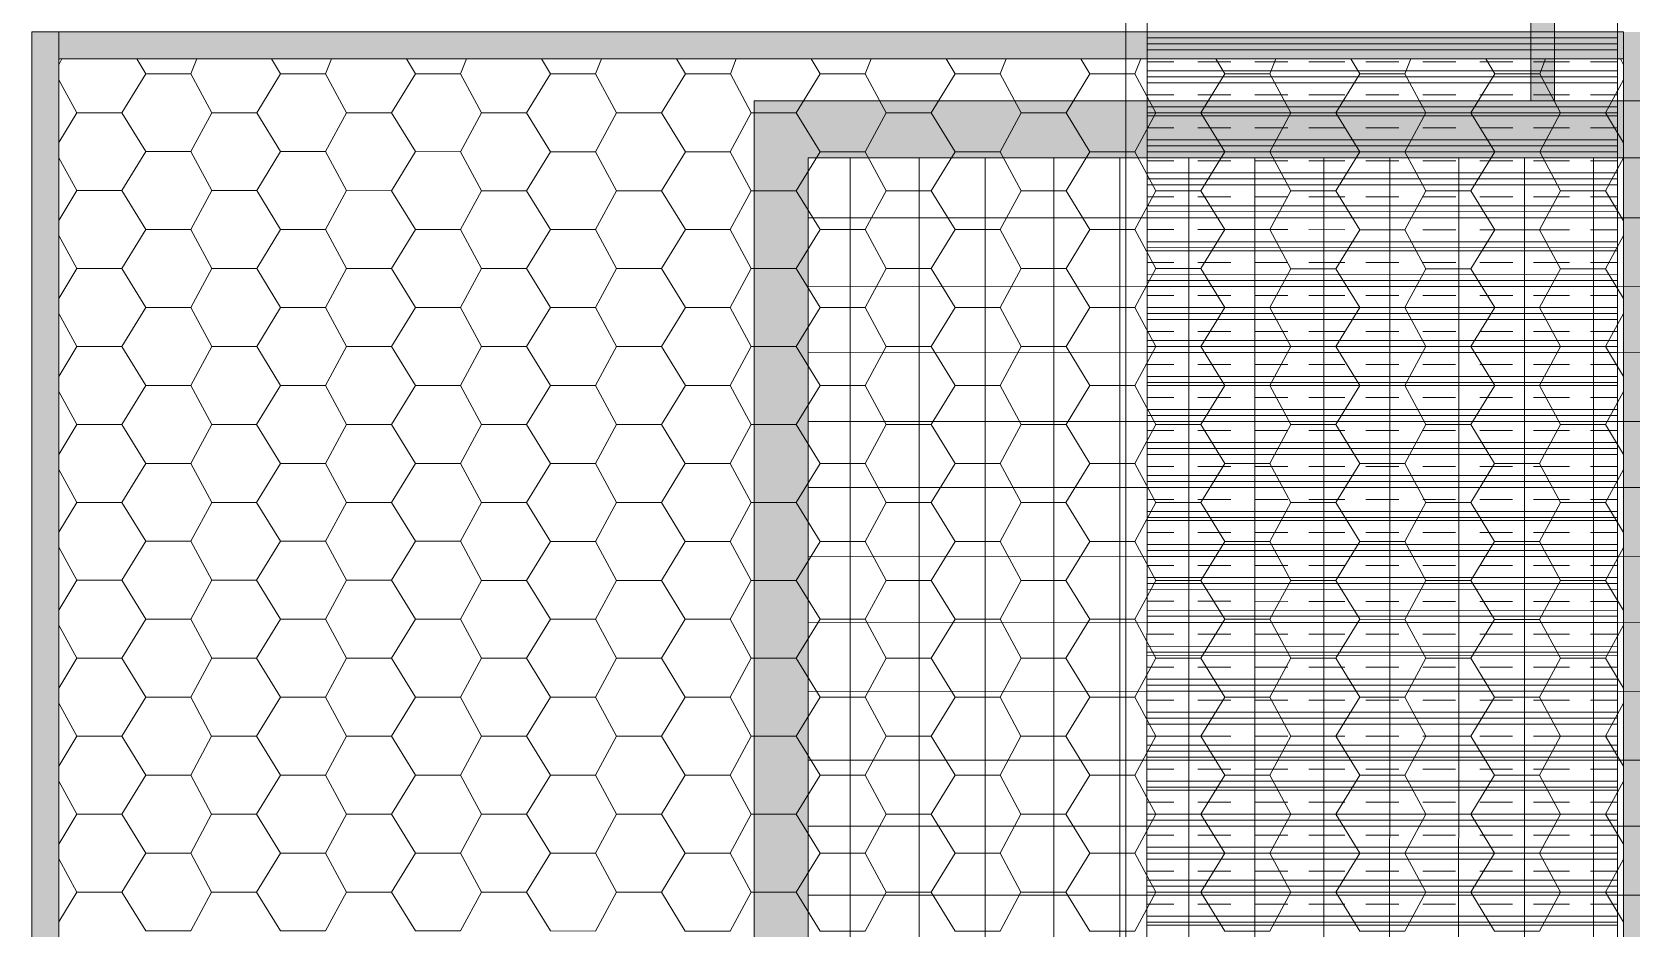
# Model space of a CAD drawing. Extents: x 3377 to 3790, y 1673 to 1846.
# Drawn here: x 3523.047 to 3525.304, y 1738.007 to 1739.272 of the extents above; entities that cross this region are included whole.
import ezdxf

# ---------------------------------------------------------------- set-up
doc = ezdxf.new("R2010")
doc.units = 0
doc.header["$LTSCALE"] = 2
for name, color, linetype, true_color in [('PDF7_0', 7, 'Continuous', 0xc6c6c6), ('PDF7_04-DETALHE', 7, 'Continuous', 0xc6c6c6), ('PDF7_13-CORTE', 7, 'Continuous', 0xe3e3e3)]:
    doc.layers.add(name, color=color, linetype=linetype, true_color=true_color)

msp = doc.modelspace()

# ---------------------------------------------------------------- linework, layer by layer
at = {"layer": 'PDF7_0', "color": 7, "lineweight": 0}
for points in [[(3523.0464, 1739.2722), (3523.0845, 1739.2722), (3523.0844, 1737.1734), (3523.0463, 1737.1734)], [(3523.0844, 1737.1734), (3523.0845, 1739.2722)], [(3525.2933, 1739.2721), (3525.2933, 1739.234), (3523.0845, 1739.2342), (3523.0845, 1739.2722)]]:
    msp.add_lwpolyline(points, close=True, dxfattribs=at)
msp.add_lwpolyline([(3525.2933, 1739.2721), (3525.2932, 1737.1733)], dxfattribs=at)
at = {"layer": 'PDF7_0', "lineweight": 0}
for points in [[(3523.0845, 1739.2257), (3523.0887, 1739.2342)], [(3523.1945, 1739.2342), (3523.2072, 1739.213), (3523.2707, 1739.213), (3523.2792, 1739.2342)], [(3523.3849, 1739.2341), (3523.3976, 1739.213), (3523.4611, 1739.213), (3523.4696, 1739.2341)], [(3523.5754, 1739.2341), (3523.588, 1739.213), (3523.6515, 1739.213), (3523.66, 1739.2341)], [(3523.7658, 1739.2341), (3523.7785, 1739.213), (3523.8419, 1739.213), (3523.8504, 1739.2341)], [(3523.9562, 1739.2341), (3523.9689, 1739.2129), (3524.0324, 1739.2129), (3524.0408, 1739.2341)], [(3524.1466, 1739.2341), (3524.1593, 1739.2129), (3524.2228, 1739.2129), (3524.2312, 1739.2341)], [(3524.337, 1739.2341), (3524.3497, 1739.2129), (3524.4132, 1739.2129), (3524.4217, 1739.2341)], [(3524.5274, 1739.2341), (3524.5401, 1739.2129), (3524.6036, 1739.2129), (3524.6121, 1739.2341)], [(3524.7179, 1739.2341), (3524.7306, 1739.2129), (3524.794, 1739.2129), (3524.8025, 1739.234)], [(3524.9083, 1739.234), (3524.921, 1739.2129), (3524.9844, 1739.2129), (3524.9929, 1739.234)], [(3525.0987, 1739.234), (3525.1114, 1739.2129), (3525.1749, 1739.2129), (3525.1833, 1739.234)], [(3525.2933, 1739.2256), (3525.2891, 1739.234)], [(3523.0845, 1739.2045), (3523.1099, 1739.158), (3523.1734, 1739.158), (3523.2072, 1739.213)], [(3523.2707, 1739.213), (3523.3003, 1739.158), (3523.3638, 1739.158), (3523.3976, 1739.213)], [(3523.4611, 1739.213), (3523.4907, 1739.158), (3523.5542, 1739.158), (3523.588, 1739.213)], [(3523.6515, 1739.213), (3523.6811, 1739.158), (3523.7446, 1739.158), (3523.7785, 1739.213)], [(3523.8419, 1739.213), (3523.8716, 1739.1579), (3523.935, 1739.1579), (3523.9689, 1739.2129)], [(3524.0324, 1739.2129), (3524.062, 1739.1579), (3524.1254, 1739.1579), (3524.1593, 1739.2129)], [(3524.2228, 1739.2129), (3524.2524, 1739.1579), (3524.3159, 1739.1579), (3524.3497, 1739.2129)], [(3524.4132, 1739.2129), (3524.4428, 1739.1579), (3524.5063, 1739.1579), (3524.5401, 1739.2129)], [(3524.6036, 1739.2129), (3524.6332, 1739.1579), (3524.6967, 1739.1579), (3524.7306, 1739.2129)], [(3524.794, 1739.2129), (3524.8236, 1739.1579), (3524.8871, 1739.1579), (3524.921, 1739.2129)], [(3524.9844, 1739.2129), (3525.0141, 1739.1579), (3525.0775, 1739.1579), (3525.1114, 1739.2129)], [(3525.1749, 1739.2129), (3525.2045, 1739.1579), (3525.2679, 1739.1579), (3525.2933, 1739.1155)], [(3525.2679, 1739.1579), (3525.2933, 1739.2044)], [(3523.0845, 1739.1157), (3523.1099, 1739.158)], [(3523.1734, 1739.158), (3523.2072, 1739.103), (3523.2707, 1739.103), (3523.3003, 1739.158)], [(3523.3638, 1739.158), (3523.3976, 1739.103), (3523.4611, 1739.103), (3523.4907, 1739.158)], [(3523.5542, 1739.158), (3523.588, 1739.103), (3523.6515, 1739.1029), (3523.6811, 1739.158)], [(3523.7446, 1739.158), (3523.7785, 1739.1029), (3523.8419, 1739.1029), (3523.8716, 1739.1579)], [(3523.935, 1739.1579), (3523.9689, 1739.1029), (3524.0323, 1739.1029), (3524.062, 1739.1579)], [(3524.1254, 1739.1579), (3524.1593, 1739.1029), (3524.2228, 1739.1029), (3524.2524, 1739.1579)], [(3524.3159, 1739.1579), (3524.3497, 1739.1029), (3524.4132, 1739.1029), (3524.4428, 1739.1579)], [(3524.5063, 1739.1579), (3524.5401, 1739.1029), (3524.6036, 1739.1029), (3524.6332, 1739.1579)], [(3524.6967, 1739.1579), (3524.7305, 1739.1029), (3524.794, 1739.1029), (3524.8236, 1739.1579)], [(3524.8871, 1739.1579), (3524.921, 1739.1029), (3524.9844, 1739.1029), (3525.0141, 1739.1579)], [(3525.0775, 1739.1579), (3525.1114, 1739.1029), (3525.1749, 1739.1028), (3525.2045, 1739.1579)], [(3523.0845, 1739.0945), (3523.1099, 1739.048), (3523.1734, 1739.048), (3523.2072, 1739.103)], [(3523.2707, 1739.103), (3523.3003, 1739.048), (3523.3638, 1739.048), (3523.3976, 1739.103)], [(3523.4611, 1739.103), (3523.4907, 1739.048), (3523.5542, 1739.0479), (3523.588, 1739.103)], [(3523.6515, 1739.1029), (3523.6811, 1739.0479), (3523.7446, 1739.0479), (3523.7785, 1739.1029)], [(3523.8419, 1739.1029), (3523.8715, 1739.0479), (3523.935, 1739.0479), (3523.9689, 1739.1029)], [(3524.0323, 1739.1029), (3524.062, 1739.0479), (3524.1254, 1739.0479), (3524.1593, 1739.1029)], [(3524.2228, 1739.1029), (3524.2524, 1739.0479), (3524.3159, 1739.0479), (3524.3497, 1739.1029)], [(3524.4132, 1739.1029), (3524.4428, 1739.0479), (3524.5063, 1739.0479), (3524.5401, 1739.1029)], [(3524.6036, 1739.1029), (3524.6332, 1739.0479), (3524.6967, 1739.0479), (3524.7305, 1739.1029)], [(3524.794, 1739.1029), (3524.8236, 1739.0479), (3524.8871, 1739.0479), (3524.921, 1739.1029)], [(3524.9844, 1739.1029), (3525.0141, 1739.0478), (3525.0775, 1739.0478), (3525.1114, 1739.1029)], [(3525.1749, 1739.1028), (3525.2045, 1739.0478), (3525.2679, 1739.0478), (3525.2933, 1739.0055)], [(3525.2679, 1739.0478), (3525.2933, 1739.0944)], [(3523.0845, 1739.0057), (3523.1099, 1739.048)], [(3523.1734, 1739.048), (3523.2072, 1738.993), (3523.2707, 1738.993), (3523.3003, 1739.048)], [(3523.3638, 1739.048), (3523.3976, 1738.9929), (3523.4611, 1738.9929), (3523.4907, 1739.048)], [(3523.5542, 1739.0479), (3523.588, 1738.9929), (3523.6515, 1738.9929), (3523.6811, 1739.0479)], [(3523.7446, 1739.0479), (3523.7785, 1738.9929), (3523.8419, 1738.9929), (3523.8715, 1739.0479)], [(3523.935, 1739.0479), (3523.9689, 1738.9929), (3524.0323, 1738.9929), (3524.062, 1739.0479)], [(3524.1254, 1739.0479), (3524.1593, 1738.9929), (3524.2228, 1738.9929), (3524.2524, 1739.0479)], [(3524.3159, 1739.0479), (3524.3497, 1738.9929), (3524.4132, 1738.9929), (3524.4428, 1739.0479)], [(3524.5063, 1739.0479), (3524.5401, 1738.9929), (3524.6036, 1738.9929), (3524.6332, 1739.0479)], [(3524.6967, 1739.0479), (3524.7305, 1738.9929), (3524.794, 1738.9929), (3524.8236, 1739.0479)], [(3524.8871, 1739.0479), (3524.921, 1738.9928), (3524.9844, 1738.9928), (3525.0141, 1739.0478)], [(3525.0775, 1739.0478), (3525.1114, 1738.9928), (3525.1748, 1738.9928), (3525.2045, 1739.0478)], [(3523.0845, 1738.9845), (3523.1099, 1738.938), (3523.1733, 1738.938), (3523.2072, 1738.993)], [(3523.2707, 1738.993), (3523.3003, 1738.9379), (3523.3638, 1738.9379), (3523.3976, 1738.9929)], [(3523.4611, 1738.9929), (3523.4907, 1738.9379), (3523.5542, 1738.9379), (3523.588, 1738.9929)], [(3523.6515, 1738.9929), (3523.6811, 1738.9379), (3523.7446, 1738.9379), (3523.7785, 1738.9929)], [(3523.8419, 1738.9929), (3523.8715, 1738.9379), (3523.935, 1738.9379), (3523.9689, 1738.9929)], [(3524.0323, 1738.9929), (3524.062, 1738.9379), (3524.1254, 1738.9379), (3524.1593, 1738.9929)], [(3524.2228, 1738.9929), (3524.2524, 1738.9379), (3524.3158, 1738.9379), (3524.3497, 1738.9929)], [(3524.4132, 1738.9929), (3524.4428, 1738.9379), (3524.5063, 1738.9379), (3524.5401, 1738.9929)], [(3524.6036, 1738.9929), (3524.6332, 1738.9379), (3524.6967, 1738.9379), (3524.7305, 1738.9929)], [(3524.794, 1738.9929), (3524.8236, 1738.9378), (3524.8871, 1738.9378), (3524.921, 1738.9928)], [(3524.9844, 1738.9928), (3525.014, 1738.9378), (3525.0775, 1738.9378), (3525.1114, 1738.9928)], [(3525.1748, 1738.9928), (3525.2045, 1738.9378), (3525.2679, 1738.9378), (3525.2933, 1738.8955)], [(3525.2679, 1738.9378), (3525.2933, 1738.9844)], [(3523.0845, 1738.8956), (3523.1099, 1738.938)], [(3523.1733, 1738.938), (3523.2072, 1738.8829), (3523.2707, 1738.8829), (3523.3003, 1738.9379)], [(3523.3638, 1738.9379), (3523.3976, 1738.8829), (3523.4611, 1738.8829), (3523.4907, 1738.9379)], [(3523.5542, 1738.9379), (3523.588, 1738.8829), (3523.6515, 1738.8829), (3523.6811, 1738.9379)], [(3523.7446, 1738.9379), (3523.7784, 1738.8829), (3523.8419, 1738.8829), (3523.8715, 1738.9379)], [(3523.935, 1738.9379), (3523.9689, 1738.8829), (3524.0323, 1738.8829), (3524.062, 1738.9379)], [(3524.1254, 1738.9379), (3524.1593, 1738.8829), (3524.2228, 1738.8829), (3524.2524, 1738.9379)], [(3524.3158, 1738.9379), (3524.3497, 1738.8829), (3524.4132, 1738.8829), (3524.4428, 1738.9379)], [(3524.5063, 1738.9379), (3524.5401, 1738.8829), (3524.6036, 1738.8828), (3524.6332, 1738.9379)], [(3524.6967, 1738.9379), (3524.7305, 1738.8828), (3524.794, 1738.8828), (3524.8236, 1738.9378)], [(3524.8871, 1738.9378), (3524.9209, 1738.8828), (3524.9844, 1738.8828), (3525.014, 1738.9378)], [(3525.0775, 1738.9378), (3525.1114, 1738.8828), (3525.1748, 1738.8828), (3525.2045, 1738.9378)], [(3523.0845, 1738.8745), (3523.1099, 1738.8279), (3523.1733, 1738.8279), (3523.2072, 1738.8829)], [(3523.2707, 1738.8829), (3523.3003, 1738.8279), (3523.3638, 1738.8279), (3523.3976, 1738.8829)], [(3523.4611, 1738.8829), (3523.4907, 1738.8279), (3523.5542, 1738.8279), (3523.588, 1738.8829)], [(3523.6515, 1738.8829), (3523.6811, 1738.8279), (3523.7446, 1738.8279), (3523.7784, 1738.8829)], [(3523.8419, 1738.8829), (3523.8715, 1738.8279), (3523.935, 1738.8279), (3523.9689, 1738.8829)], [(3524.0323, 1738.8829), (3524.062, 1738.8279), (3524.1254, 1738.8279), (3524.1593, 1738.8829)], [(3524.2228, 1738.8829), (3524.2524, 1738.8279), (3524.3158, 1738.8279), (3524.3497, 1738.8829)], [(3524.4132, 1738.8829), (3524.4428, 1738.8278), (3524.5063, 1738.8278), (3524.5401, 1738.8829)], [(3524.6036, 1738.8828), (3524.6332, 1738.8278), (3524.6967, 1738.8278), (3524.7305, 1738.8828)], [(3524.794, 1738.8828), (3524.8236, 1738.8278), (3524.8871, 1738.8278), (3524.9209, 1738.8828)], [(3524.9844, 1738.8828), (3525.014, 1738.8278), (3525.0775, 1738.8278), (3525.1114, 1738.8828)], [(3525.1748, 1738.8828), (3525.2045, 1738.8278), (3525.2679, 1738.8278), (3525.2933, 1738.7855)], [(3525.2679, 1738.8278), (3525.2933, 1738.8743)], [(3523.0845, 1738.7856), (3523.1099, 1738.8279)], [(3523.1733, 1738.8279), (3523.2072, 1738.7729), (3523.2707, 1738.7729), (3523.3003, 1738.8279)], [(3523.3638, 1738.8279), (3523.3976, 1738.7729), (3523.4611, 1738.7729), (3523.4907, 1738.8279)], [(3523.5542, 1738.8279), (3523.588, 1738.7729), (3523.6515, 1738.7729), (3523.6811, 1738.8279)], [(3523.7446, 1738.8279), (3523.7784, 1738.7729), (3523.8419, 1738.7729), (3523.8715, 1738.8279)], [(3523.935, 1738.8279), (3523.9689, 1738.7729), (3524.0323, 1738.7729), (3524.062, 1738.8279)], [(3524.1254, 1738.8279), (3524.1593, 1738.7729), (3524.2227, 1738.7729), (3524.2524, 1738.8279)], [(3524.3158, 1738.8279), (3524.3497, 1738.7728), (3524.4132, 1738.7728), (3524.4428, 1738.8278)], [(3524.5063, 1738.8278), (3524.5401, 1738.7728), (3524.6036, 1738.7728), (3524.6332, 1738.8278)], [(3524.6967, 1738.8278), (3524.7305, 1738.7728), (3524.794, 1738.7728), (3524.8236, 1738.8278)], [(3524.8871, 1738.8278), (3524.9209, 1738.7728), (3524.9844, 1738.7728), (3525.014, 1738.8278)], [(3525.0775, 1738.8278), (3525.1114, 1738.7728), (3525.1748, 1738.7728), (3525.2045, 1738.8278)], [(3523.0845, 1738.7645), (3523.1099, 1738.7179), (3523.1733, 1738.7179), (3523.2072, 1738.7729)], [(3523.2707, 1738.7729), (3523.3003, 1738.7179), (3523.3637, 1738.7179), (3523.3976, 1738.7729)], [(3523.4611, 1738.7729), (3523.4907, 1738.7179), (3523.5542, 1738.7179), (3523.588, 1738.7729)], [(3523.6515, 1738.7729), (3523.6811, 1738.7179), (3523.7446, 1738.7179), (3523.7784, 1738.7729)], [(3523.8419, 1738.7729), (3523.8715, 1738.7179), (3523.935, 1738.7179), (3523.9689, 1738.7729)], [(3524.0323, 1738.7729), (3524.0619, 1738.7179), (3524.1254, 1738.7179), (3524.1593, 1738.7729)], [(3524.2227, 1738.7729), (3524.2524, 1738.7178), (3524.3158, 1738.7178), (3524.3497, 1738.7728)], [(3524.4132, 1738.7728), (3524.4428, 1738.7178), (3524.5063, 1738.7178), (3524.5401, 1738.7728)], [(3524.6036, 1738.7728), (3524.6332, 1738.7178), (3524.6967, 1738.7178), (3524.7305, 1738.7728)], [(3524.794, 1738.7728), (3524.8236, 1738.7178), (3524.8871, 1738.7178), (3524.9209, 1738.7728)], [(3524.9844, 1738.7728), (3525.014, 1738.7178), (3525.0775, 1738.7178), (3525.1114, 1738.7728)], [(3525.1748, 1738.7728), (3525.2044, 1738.7178), (3525.2679, 1738.7178), (3525.2933, 1738.6755)], [(3525.2679, 1738.7178), (3525.2933, 1738.7643)], [(3523.0845, 1738.6756), (3523.1099, 1738.7179)], [(3523.1733, 1738.7179), (3523.2072, 1738.6629), (3523.2707, 1738.6629), (3523.3003, 1738.7179)], [(3523.3637, 1738.7179), (3523.3976, 1738.6629), (3523.4611, 1738.6629), (3523.4907, 1738.7179)], [(3523.5542, 1738.7179), (3523.588, 1738.6629), (3523.6515, 1738.6629), (3523.6811, 1738.7179)], [(3523.7446, 1738.7179), (3523.7784, 1738.6629), (3523.8419, 1738.6629), (3523.8715, 1738.7179)], [(3523.935, 1738.7179), (3523.9688, 1738.6629), (3524.0323, 1738.6628), (3524.0619, 1738.7179)], [(3524.1254, 1738.7179), (3524.1593, 1738.6628), (3524.2227, 1738.6628), (3524.2524, 1738.7178)], [(3524.3158, 1738.7178), (3524.3497, 1738.6628), (3524.4132, 1738.6628), (3524.4428, 1738.7178)], [(3524.5063, 1738.7178), (3524.5401, 1738.6628), (3524.6036, 1738.6628), (3524.6332, 1738.7178)], [(3524.6967, 1738.7178), (3524.7305, 1738.6628), (3524.794, 1738.6628), (3524.8236, 1738.7178)], [(3524.8871, 1738.7178), (3524.9209, 1738.6628), (3524.9844, 1738.6628), (3525.014, 1738.7178)], [(3525.0775, 1738.7178), (3525.1113, 1738.6628), (3525.1748, 1738.6628), (3525.2044, 1738.7178)], [(3523.0845, 1738.6544), (3523.1099, 1738.6079), (3523.1733, 1738.6079), (3523.2072, 1738.6629)], [(3523.2707, 1738.6629), (3523.3003, 1738.6079), (3523.3637, 1738.6079), (3523.3976, 1738.6629)], [(3523.4611, 1738.6629), (3523.4907, 1738.6079), (3523.5542, 1738.6079), (3523.588, 1738.6629)], [(3523.6515, 1738.6629), (3523.6811, 1738.6079), (3523.7446, 1738.6079), (3523.7784, 1738.6629)], [(3523.8419, 1738.6629), (3523.8715, 1738.6079), (3523.935, 1738.6078), (3523.9688, 1738.6629)], [(3524.0323, 1738.6628), (3524.0619, 1738.6078), (3524.1254, 1738.6078), (3524.1593, 1738.6628)], [(3524.2227, 1738.6628), (3524.2524, 1738.6078), (3524.3158, 1738.6078), (3524.3497, 1738.6628)], [(3524.4132, 1738.6628), (3524.4428, 1738.6078), (3524.5062, 1738.6078), (3524.5401, 1738.6628)], [(3524.6036, 1738.6628), (3524.6332, 1738.6078), (3524.6967, 1738.6078), (3524.7305, 1738.6628)], [(3524.794, 1738.6628), (3524.8236, 1738.6078), (3524.8871, 1738.6078), (3524.9209, 1738.6628)], [(3524.9844, 1738.6628), (3525.014, 1738.6078), (3525.0775, 1738.6078), (3525.1113, 1738.6628)], [(3525.1748, 1738.6628), (3525.2044, 1738.6078), (3525.2679, 1738.6078), (3525.2933, 1738.5654)], [(3525.2679, 1738.6078), (3525.2933, 1738.6543)], [(3523.0845, 1738.5656), (3523.1099, 1738.6079)], [(3523.1733, 1738.6079), (3523.2072, 1738.5529), (3523.2706, 1738.5529), (3523.3003, 1738.6079)], [(3523.3637, 1738.6079), (3523.3976, 1738.5529), (3523.4611, 1738.5529), (3523.4907, 1738.6079)], [(3523.5542, 1738.6079), (3523.588, 1738.5529), (3523.6515, 1738.5529), (3523.6811, 1738.6079)], [(3523.7446, 1738.6079), (3523.7784, 1738.5528), (3523.8419, 1738.5528), (3523.8715, 1738.6079)], [(3523.935, 1738.6078), (3523.9688, 1738.5528), (3524.0323, 1738.5528), (3524.0619, 1738.6078)], [(3524.1254, 1738.6078), (3524.1593, 1738.5528), (3524.2227, 1738.5528), (3524.2524, 1738.6078)], [(3524.3158, 1738.6078), (3524.3497, 1738.5528), (3524.4131, 1738.5528), (3524.4428, 1738.6078)], [(3524.5062, 1738.6078), (3524.5401, 1738.5528), (3524.6036, 1738.5528), (3524.6332, 1738.6078)], [(3524.6967, 1738.6078), (3524.7305, 1738.5528), (3524.794, 1738.5528), (3524.8236, 1738.6078)], [(3524.8871, 1738.6078), (3524.9209, 1738.5528), (3524.9844, 1738.5528), (3525.014, 1738.6078)], [(3525.0775, 1738.6078), (3525.1113, 1738.5528), (3525.1748, 1738.5528), (3525.2044, 1738.6078)], [(3523.0845, 1738.5444), (3523.1098, 1738.4979), (3523.1733, 1738.4979), (3523.2072, 1738.5529)], [(3523.2706, 1738.5529), (3523.3003, 1738.4979), (3523.3637, 1738.4979), (3523.3976, 1738.5529)], [(3523.4611, 1738.5529), (3523.4907, 1738.4979), (3523.5542, 1738.4979), (3523.588, 1738.5529)], [(3523.6515, 1738.5529), (3523.6811, 1738.4978), (3523.7446, 1738.4978), (3523.7784, 1738.5528)], [(3523.8419, 1738.5528), (3523.8715, 1738.4978), (3523.935, 1738.4978), (3523.9688, 1738.5528)], [(3524.0323, 1738.5528), (3524.0619, 1738.4978), (3524.1254, 1738.4978), (3524.1593, 1738.5528)], [(3524.2227, 1738.5528), (3524.2523, 1738.4978), (3524.3158, 1738.4978), (3524.3497, 1738.5528)], [(3524.4131, 1738.5528), (3524.4428, 1738.4978), (3524.5062, 1738.4978), (3524.5401, 1738.5528)], [(3524.6036, 1738.5528), (3524.6332, 1738.4978), (3524.6967, 1738.4978), (3524.7305, 1738.5528)], [(3524.794, 1738.5528), (3524.8236, 1738.4978), (3524.8871, 1738.4978), (3524.9209, 1738.5528)], [(3524.9844, 1738.5528), (3525.014, 1738.4978), (3525.0775, 1738.4978), (3525.1113, 1738.5528)], [(3525.1748, 1738.5528), (3525.2044, 1738.4977), (3525.2679, 1738.4977), (3525.2933, 1738.4554)], [(3525.2679, 1738.4977), (3525.2933, 1738.5443)], [(3523.0845, 1738.4556), (3523.1098, 1738.4979)], [(3523.1733, 1738.4979), (3523.2072, 1738.4429), (3523.2706, 1738.4429), (3523.3003, 1738.4979)], [(3523.3637, 1738.4979), (3523.3976, 1738.4429), (3523.4611, 1738.4428), (3523.4907, 1738.4979)], [(3523.5542, 1738.4979), (3523.588, 1738.4428), (3523.6515, 1738.4428), (3523.6811, 1738.4978)], [(3523.7446, 1738.4978), (3523.7784, 1738.4428), (3523.8419, 1738.4428), (3523.8715, 1738.4978)], [(3523.935, 1738.4978), (3523.9688, 1738.4428), (3524.0323, 1738.4428), (3524.0619, 1738.4978)], [(3524.1254, 1738.4978), (3524.1592, 1738.4428), (3524.2227, 1738.4428), (3524.2523, 1738.4978)], [(3524.3158, 1738.4978), (3524.3497, 1738.4428), (3524.4131, 1738.4428), (3524.4428, 1738.4978)], [(3524.5062, 1738.4978), (3524.5401, 1738.4428), (3524.6036, 1738.4428), (3524.6332, 1738.4978)], [(3524.6967, 1738.4978), (3524.7305, 1738.4428), (3524.794, 1738.4428), (3524.8236, 1738.4978)], [(3524.8871, 1738.4978), (3524.9209, 1738.4428), (3524.9844, 1738.4427), (3525.014, 1738.4978)], [(3525.0775, 1738.4978), (3525.1113, 1738.4427), (3525.1748, 1738.4427), (3525.2044, 1738.4977)], [(3523.0845, 1738.4344), (3523.1098, 1738.3879), (3523.1733, 1738.3879), (3523.2072, 1738.4429)], [(3523.2706, 1738.4429), (3523.3003, 1738.3879), (3523.3637, 1738.3878), (3523.3976, 1738.4429)], [(3523.4611, 1738.4428), (3523.4907, 1738.3878), (3523.5541, 1738.3878), (3523.588, 1738.4428)], [(3523.6515, 1738.4428), (3523.6811, 1738.3878), (3523.7446, 1738.3878), (3523.7784, 1738.4428)], [(3523.8419, 1738.4428), (3523.8715, 1738.3878), (3523.935, 1738.3878), (3523.9688, 1738.4428)], [(3524.0323, 1738.4428), (3524.0619, 1738.3878), (3524.1254, 1738.3878), (3524.1592, 1738.4428)], [(3524.2227, 1738.4428), (3524.2523, 1738.3878), (3524.3158, 1738.3878), (3524.3497, 1738.4428)], [(3524.4131, 1738.4428), (3524.4428, 1738.3878), (3524.5062, 1738.3878), (3524.5401, 1738.4428)], [(3524.6036, 1738.4428), (3524.6332, 1738.3878), (3524.6966, 1738.3878), (3524.7305, 1738.4428)], [(3524.794, 1738.4428), (3524.8236, 1738.3877), (3524.8871, 1738.3877), (3524.9209, 1738.4428)], [(3524.9844, 1738.4427), (3525.014, 1738.3877), (3525.0775, 1738.3877), (3525.1113, 1738.4427)], [(3525.1748, 1738.4427), (3525.2044, 1738.3877), (3525.2679, 1738.3877), (3525.2933, 1738.3454)], [(3525.2679, 1738.3877), (3525.2933, 1738.4343)], [(3523.0844, 1738.3456), (3523.1098, 1738.3879)], [(3523.1733, 1738.3879), (3523.2072, 1738.3328), (3523.2706, 1738.3328), (3523.3003, 1738.3879)], [(3523.3637, 1738.3878), (3523.3976, 1738.3328), (3523.461, 1738.3328), (3523.4907, 1738.3878)], [(3523.5541, 1738.3878), (3523.588, 1738.3328), (3523.6515, 1738.3328), (3523.6811, 1738.3878)], [(3523.7446, 1738.3878), (3523.7784, 1738.3328), (3523.8419, 1738.3328), (3523.8715, 1738.3878)], [(3523.935, 1738.3878), (3523.9688, 1738.3328), (3524.0323, 1738.3328), (3524.0619, 1738.3878)], [(3524.1254, 1738.3878), (3524.1592, 1738.3328), (3524.2227, 1738.3328), (3524.2523, 1738.3878)], [(3524.3158, 1738.3878), (3524.3497, 1738.3328), (3524.4131, 1738.3328), (3524.4428, 1738.3878)], [(3524.5062, 1738.3878), (3524.5401, 1738.3328), (3524.6035, 1738.3328), (3524.6332, 1738.3878)], [(3524.6966, 1738.3878), (3524.7305, 1738.3327), (3524.794, 1738.3327), (3524.8236, 1738.3877)], [(3524.8871, 1738.3877), (3524.9209, 1738.3327), (3524.9844, 1738.3327), (3525.014, 1738.3877)], [(3525.0775, 1738.3877), (3525.1113, 1738.3327), (3525.1748, 1738.3327), (3525.2044, 1738.3877)], [(3523.0844, 1738.3244), (3523.1098, 1738.2778), (3523.1733, 1738.2778), (3523.2072, 1738.3328)], [(3523.2706, 1738.3328), (3523.3002, 1738.2778), (3523.3637, 1738.2778), (3523.3976, 1738.3328)], [(3523.461, 1738.3328), (3523.4907, 1738.2778), (3523.5541, 1738.2778), (3523.588, 1738.3328)], [(3523.6515, 1738.3328), (3523.6811, 1738.2778), (3523.7446, 1738.2778), (3523.7784, 1738.3328)], [(3523.8419, 1738.3328), (3523.8715, 1738.2778), (3523.935, 1738.2778), (3523.9688, 1738.3328)], [(3524.0323, 1738.3328), (3524.0619, 1738.2778), (3524.1254, 1738.2778), (3524.1592, 1738.3328)], [(3524.2227, 1738.3328), (3524.2523, 1738.2778), (3524.3158, 1738.2778), (3524.3497, 1738.3328)], [(3524.4131, 1738.3328), (3524.4427, 1738.2778), (3524.5062, 1738.2778), (3524.5401, 1738.3328)], [(3524.6035, 1738.3328), (3524.6332, 1738.2777), (3524.6966, 1738.2777), (3524.7305, 1738.3327)], [(3524.794, 1738.3327), (3524.8236, 1738.2777), (3524.8871, 1738.2777), (3524.9209, 1738.3327)], [(3524.9844, 1738.3327), (3525.014, 1738.2777), (3525.0775, 1738.2777), (3525.1113, 1738.3327)], [(3525.1748, 1738.3327), (3525.2044, 1738.2777), (3525.2679, 1738.2777), (3525.2933, 1738.2354)], [(3525.2679, 1738.2777), (3525.2933, 1738.3242)], [(3523.0844, 1738.2355), (3523.1098, 1738.2778)], [(3523.1733, 1738.2778), (3523.2071, 1738.2228), (3523.2706, 1738.2228), (3523.3002, 1738.2778)], [(3523.3637, 1738.2778), (3523.3976, 1738.2228), (3523.461, 1738.2228), (3523.4907, 1738.2778)], [(3523.5541, 1738.2778), (3523.588, 1738.2228), (3523.6515, 1738.2228), (3523.6811, 1738.2778)], [(3523.7446, 1738.2778), (3523.7784, 1738.2228), (3523.8419, 1738.2228), (3523.8715, 1738.2778)], [(3523.935, 1738.2778), (3523.9688, 1738.2228), (3524.0323, 1738.2228), (3524.0619, 1738.2778)], [(3524.1254, 1738.2778), (3524.1592, 1738.2228), (3524.2227, 1738.2228), (3524.2523, 1738.2778)], [(3524.3158, 1738.2778), (3524.3497, 1738.2228), (3524.4131, 1738.2227), (3524.4427, 1738.2778)], [(3524.5062, 1738.2778), (3524.5401, 1738.2227), (3524.6035, 1738.2227), (3524.6332, 1738.2777)], [(3524.6966, 1738.2777), (3524.7305, 1738.2227), (3524.794, 1738.2227), (3524.8236, 1738.2777)], [(3524.8871, 1738.2777), (3524.9209, 1738.2227), (3524.9844, 1738.2227), (3525.014, 1738.2777)], [(3525.0775, 1738.2777), (3525.1113, 1738.2227), (3525.1748, 1738.2227), (3525.2044, 1738.2777)], [(3523.0844, 1738.2144), (3523.1098, 1738.1678), (3523.1733, 1738.1678), (3523.2071, 1738.2228)], [(3523.2706, 1738.2228), (3523.3002, 1738.1678), (3523.3637, 1738.1678), (3523.3976, 1738.2228)], [(3523.461, 1738.2228), (3523.4907, 1738.1678), (3523.5541, 1738.1678), (3523.588, 1738.2228)], [(3523.6515, 1738.2228), (3523.6811, 1738.1678), (3523.7445, 1738.1678), (3523.7784, 1738.2228)], [(3523.8419, 1738.2228), (3523.8715, 1738.1678), (3523.935, 1738.1678), (3523.9688, 1738.2228)], [(3524.0323, 1738.2228), (3524.0619, 1738.1678), (3524.1254, 1738.1678), (3524.1592, 1738.2228)], [(3524.2227, 1738.2228), (3524.2523, 1738.1677), (3524.3158, 1738.1677), (3524.3497, 1738.2228)], [(3524.4131, 1738.2227), (3524.4427, 1738.1677), (3524.5062, 1738.1677), (3524.5401, 1738.2227)], [(3524.6035, 1738.2227), (3524.6332, 1738.1677), (3524.6966, 1738.1677), (3524.7305, 1738.2227)], [(3524.794, 1738.2227), (3524.8236, 1738.1677), (3524.887, 1738.1677), (3524.9209, 1738.2227)], [(3524.9844, 1738.2227), (3525.014, 1738.1677), (3525.0775, 1738.1677), (3525.1113, 1738.2227)], [(3525.1748, 1738.2227), (3525.2044, 1738.1677), (3525.2679, 1738.1677), (3525.2933, 1738.1254)], [(3525.2679, 1738.1677), (3525.2933, 1738.2142)], [(3523.0844, 1738.1255), (3523.1098, 1738.1678)], [(3523.1733, 1738.1678), (3523.2071, 1738.1128), (3523.2706, 1738.1128), (3523.3002, 1738.1678)], [(3523.3637, 1738.1678), (3523.3976, 1738.1128), (3523.461, 1738.1128), (3523.4907, 1738.1678)], [(3523.5541, 1738.1678), (3523.588, 1738.1128), (3523.6514, 1738.1128), (3523.6811, 1738.1678)], [(3523.7445, 1738.1678), (3523.7784, 1738.1128), (3523.8419, 1738.1128), (3523.8715, 1738.1678)], [(3523.935, 1738.1678), (3523.9688, 1738.1128), (3524.0323, 1738.1128), (3524.0619, 1738.1678)], [(3524.1254, 1738.1678), (3524.1592, 1738.1127), (3524.2227, 1738.1127), (3524.2523, 1738.1677)], [(3524.3158, 1738.1677), (3524.3496, 1738.1127), (3524.4131, 1738.1127), (3524.4427, 1738.1677)], [(3524.5062, 1738.1677), (3524.5401, 1738.1127), (3524.6035, 1738.1127), (3524.6332, 1738.1677)], [(3524.6966, 1738.1677), (3524.7305, 1738.1127), (3524.794, 1738.1127), (3524.8236, 1738.1677)], [(3524.887, 1738.1677), (3524.9209, 1738.1127), (3524.9844, 1738.1127), (3525.014, 1738.1677)], [(3525.0775, 1738.1677), (3525.1113, 1738.1127), (3525.1748, 1738.1127), (3525.2044, 1738.1677)], [(3523.0844, 1738.1044), (3523.1098, 1738.0578), (3523.1733, 1738.0578), (3523.2071, 1738.1128)], [(3523.2706, 1738.1128), (3523.3002, 1738.0578), (3523.3637, 1738.0578), (3523.3976, 1738.1128)], [(3523.461, 1738.1128), (3523.4906, 1738.0578), (3523.5541, 1738.0578), (3523.588, 1738.1128)], [(3523.6514, 1738.1128), (3523.6811, 1738.0578), (3523.7445, 1738.0578), (3523.7784, 1738.1128)], [(3523.8419, 1738.1128), (3523.8715, 1738.0578), (3523.935, 1738.0578), (3523.9688, 1738.1128)], [(3524.0323, 1738.1128), (3524.0619, 1738.0577), (3524.1254, 1738.0577), (3524.1592, 1738.1127)], [(3524.2227, 1738.1127), (3524.2523, 1738.0577), (3524.3158, 1738.0577), (3524.3496, 1738.1127)], [(3524.4131, 1738.1127), (3524.4427, 1738.0577), (3524.5062, 1738.0577), (3524.5401, 1738.1127)], [(3524.6035, 1738.1127), (3524.6332, 1738.0577), (3524.6966, 1738.0577), (3524.7305, 1738.1127)], [(3524.794, 1738.1127), (3524.8236, 1738.0577), (3524.887, 1738.0577), (3524.9209, 1738.1127)], [(3524.9844, 1738.1127), (3525.014, 1738.0577), (3525.0775, 1738.0577), (3525.1113, 1738.1127)], [(3525.1748, 1738.1127), (3525.2044, 1738.0577), (3525.2679, 1738.0577), (3525.2933, 1738.0153)], [(3525.2679, 1738.0577), (3525.2933, 1738.1042)], [(3523.0844, 1738.0155), (3523.1098, 1738.0578)], [(3523.1733, 1738.0578), (3523.2071, 1738.0028), (3523.2706, 1738.0028), (3523.3002, 1738.0578)], [(3523.3637, 1738.0578), (3523.3976, 1738.0028), (3523.461, 1738.0028), (3523.4906, 1738.0578)], [(3523.5541, 1738.0578), (3523.588, 1738.0028), (3523.6514, 1738.0028), (3523.6811, 1738.0578)], [(3523.7445, 1738.0578), (3523.7784, 1738.0028), (3523.8419, 1738.0027), (3523.8715, 1738.0578)], [(3523.935, 1738.0578), (3523.9688, 1738.0027), (3524.0323, 1738.0027), (3524.0619, 1738.0577)], [(3524.1254, 1738.0577), (3524.1592, 1738.0027), (3524.2227, 1738.0027), (3524.2523, 1738.0577)], [(3524.3158, 1738.0577), (3524.3496, 1738.0027), (3524.4131, 1738.0027), (3524.4427, 1738.0577)], [(3524.5062, 1738.0577), (3524.5401, 1738.0027), (3524.6035, 1738.0027), (3524.6332, 1738.0577)], [(3524.6966, 1738.0577), (3524.7305, 1738.0027), (3524.7939, 1738.0027), (3524.8236, 1738.0577)], [(3524.887, 1738.0577), (3524.9209, 1738.0027), (3524.9844, 1738.0027), (3525.014, 1738.0577)], [(3525.0775, 1738.0577), (3525.1113, 1738.0027), (3525.1748, 1738.0027), (3525.2044, 1738.0577)]]:
    msp.add_lwpolyline(points, dxfattribs=at)
at = {"layer": 'PDF7_0', "color": 9, "true_color": 0xc1c1c1, "transparency": 33554559}
for points in [[(3523.0464, 1739.2722), (3523.0844, 1737.1734), (3523.0463, 1737.1734)], [(3523.0845, 1739.2722), (3523.0464, 1739.2722), (3523.0844, 1737.1734)], [(3525.2933, 1739.2721), (3523.0845, 1739.2722), (3525.2933, 1739.234)], [(3523.0845, 1739.2722), (3525.2933, 1739.234), (3523.0845, 1739.2342)], [(3525.2933, 1739.2721), (3525.3355, 1737.1733), (3525.2932, 1737.1733)], [(3525.3357, 1739.2721), (3525.2933, 1739.2721), (3525.3355, 1737.1733)]]:
    msp.add_solid(points, dxfattribs=at)
at = {"layer": 'PDF7_04-DETALHE', "lineweight": 0}
for points in [[(3526.0381, 1739.674), (3526.0379, 1737.1732), (3524.5908, 1737.1733), (3524.5909, 1739.6741), (3526.0381, 1739.674), (3524.8406, 1739.6741)], [(3525.2849, 1739.6445), (3525.2847, 1737.2029), (3524.6204, 1737.2029), (3524.6206, 1739.6445), (3525.2849, 1739.6445), (3524.7433, 1739.6445)], [(3524.6205, 1739.2637), (3525.2849, 1739.2636)], [(3524.6205, 1739.2552), (3525.2849, 1739.2552)], [(3524.6205, 1739.2468), (3525.2849, 1739.2467)], [(3524.6205, 1739.2298), (3524.6586, 1739.2298)], [(3524.6205, 1739.2171), (3525.2849, 1739.2171)], [(3524.6925, 1739.2298), (3524.739, 1739.2298)], [(3524.7729, 1739.2298), (3524.8194, 1739.2298)], [(3524.849, 1739.2298), (3524.8998, 1739.2298)], [(3524.9294, 1739.2298), (3524.976, 1739.2298)], [(3525.0098, 1739.2298), (3525.0564, 1739.2298)], [(3525.0902, 1739.2298), (3525.1368, 1739.2298)], [(3525.1664, 1739.2298), (3525.2172, 1739.2298)], [(3525.2468, 1739.2298), (3525.2849, 1739.2298)], [(3524.6205, 1739.2087), (3525.2849, 1739.2086)], [(3524.6205, 1739.2002), (3525.2849, 1739.2002)], [(3524.6205, 1739.1833), (3524.6586, 1739.1833)], [(3524.6925, 1739.1833), (3524.739, 1739.1833)], [(3524.7729, 1739.1833), (3524.8194, 1739.1833)], [(3524.849, 1739.1833), (3524.8998, 1739.1833)], [(3524.9294, 1739.1833), (3524.976, 1739.1833)], [(3525.0098, 1739.1833), (3525.0564, 1739.1833)], [(3525.0902, 1739.1833), (3525.1368, 1739.1832)], [(3525.1664, 1739.1832), (3525.2172, 1739.1832)], [(3525.2468, 1739.1832), (3525.2849, 1739.1832)], [(3524.6205, 1739.1664), (3525.2849, 1739.1663)], [(3524.6205, 1739.1579), (3525.2849, 1739.1578)], [(3524.6205, 1739.1537), (3525.2849, 1739.1536)], [(3524.6205, 1739.1367), (3524.6586, 1739.1367)], [(3524.6925, 1739.1367), (3524.739, 1739.1367)], [(3524.7729, 1739.1367), (3524.8194, 1739.1367)], [(3524.849, 1739.1367), (3524.8998, 1739.1367)], [(3524.9294, 1739.1367), (3524.976, 1739.1367)], [(3525.0098, 1739.1367), (3525.0564, 1739.1367)], [(3525.0902, 1739.1367), (3525.1368, 1739.1367)], [(3525.1664, 1739.1367), (3525.2172, 1739.1367)], [(3525.2468, 1739.1367), (3525.2849, 1739.1367)], [(3524.6205, 1739.1198), (3525.2849, 1739.1198)], [(3524.6205, 1739.1113), (3525.2849, 1739.1113)], [(3524.6205, 1739.1029), (3525.2849, 1739.1028)], [(3524.6205, 1739.0902), (3524.6586, 1739.0902)], [(3524.6925, 1739.0902), (3524.739, 1739.0902)], [(3524.7729, 1739.0902), (3524.8194, 1739.0902)], [(3524.849, 1739.0902), (3524.8998, 1739.0902)], [(3524.9294, 1739.0902), (3524.976, 1739.0902)], [(3525.0098, 1739.0902), (3525.0564, 1739.0902)], [(3525.0902, 1739.0902), (3525.1368, 1739.0902)], [(3525.1664, 1739.0902), (3525.2172, 1739.0901)], [(3525.2468, 1739.0901), (3525.2849, 1739.0901)], [(3524.6205, 1739.0733), (3525.2849, 1739.0732)], [(3524.6205, 1739.0648), (3525.2849, 1739.0648)], [(3524.6205, 1739.0563), (3525.2849, 1739.0563)], [(3524.6205, 1739.0394), (3524.6586, 1739.0394)], [(3524.6925, 1739.0394), (3524.739, 1739.0394)], [(3524.7729, 1739.0394), (3524.8194, 1739.0394)], [(3524.849, 1739.0394), (3524.8998, 1739.0394)], [(3524.9294, 1739.0394), (3524.976, 1739.0394)], [(3525.0098, 1739.0394), (3525.0564, 1739.0394)], [(3525.0902, 1739.0394), (3525.1368, 1739.0394)], [(3525.1664, 1739.0394), (3525.2172, 1739.0394)], [(3525.2468, 1739.0394), (3525.2849, 1739.0394)], [(3524.6205, 1739.0267), (3525.2849, 1739.0267)], [(3524.6205, 1739.0183), (3525.2849, 1739.0182)], [(3524.6205, 1739.0098), (3525.2849, 1739.0097)], [(3524.6205, 1738.9929), (3524.6586, 1738.9929)], [(3524.6925, 1738.9929), (3524.739, 1738.9929)], [(3524.7729, 1738.9929), (3524.8194, 1738.9929)], [(3524.849, 1738.9929), (3524.8998, 1738.9928)], [(3524.9294, 1738.9928), (3524.976, 1738.9928)], [(3525.0098, 1738.9928), (3525.0564, 1738.9928)], [(3525.0902, 1738.9928), (3525.1368, 1738.9928)], [(3525.1664, 1738.9928), (3525.2172, 1738.9928)], [(3525.2468, 1738.9928), (3525.2849, 1738.9928)], [(3524.6205, 1738.9759), (3525.2849, 1738.9759)], [(3524.6205, 1738.9675), (3525.2849, 1738.9674)], [(3524.6205, 1738.9632), (3525.2849, 1738.9632)], [(3524.6205, 1738.9463), (3524.6586, 1738.9463)], [(3524.6925, 1738.9463), (3524.739, 1738.9463)], [(3524.7728, 1738.9463), (3524.8194, 1738.9463)], [(3524.849, 1738.9463), (3524.8998, 1738.9463)], [(3524.9294, 1738.9463), (3524.976, 1738.9463)], [(3525.0098, 1738.9463), (3525.0564, 1738.9463)], [(3525.0902, 1738.9463), (3525.1368, 1738.9463)], [(3525.1664, 1738.9463), (3525.2172, 1738.9463)], [(3525.2468, 1738.9463), (3525.2849, 1738.9463)], [(3524.6205, 1738.9294), (3525.2849, 1738.9293)], [(3524.6205, 1738.9209), (3525.2849, 1738.9209)], [(3524.6205, 1738.9125), (3525.2849, 1738.9124)], [(3524.6205, 1738.8998), (3524.6586, 1738.8998)], [(3524.6924, 1738.8998), (3524.739, 1738.8998)], [(3524.7728, 1738.8998), (3524.8194, 1738.8998)], [(3524.849, 1738.8998), (3524.8998, 1738.8998)], [(3524.9294, 1738.8998), (3524.976, 1738.8997)], [(3525.0098, 1738.8997), (3525.0564, 1738.8997)], [(3525.0902, 1738.8997), (3525.1368, 1738.8997)], [(3525.1664, 1738.8997), (3525.2172, 1738.8997)], [(3525.2468, 1738.8997), (3525.2849, 1738.8997)], [(3524.6205, 1738.8828), (3525.2849, 1738.8828)], [(3524.6205, 1738.8744), (3525.2849, 1738.8743)], [(3524.6205, 1738.8659), (3525.2849, 1738.8659)], [(3524.6205, 1738.849), (3524.6586, 1738.849)], [(3524.6205, 1738.8363), (3525.2849, 1738.8363)], [(3524.6924, 1738.849), (3524.739, 1738.849)], [(3524.7728, 1738.849), (3524.8194, 1738.849)], [(3524.849, 1738.849), (3524.8998, 1738.849)], [(3524.9294, 1738.849), (3524.976, 1738.849)], [(3525.0098, 1738.849), (3525.0564, 1738.849)], [(3525.0902, 1738.849), (3525.1368, 1738.849)], [(3525.1664, 1738.849), (3525.2171, 1738.849)], [(3525.2468, 1738.849), (3525.2849, 1738.849)], [(3524.6205, 1738.8278), (3525.2849, 1738.8278)], [(3524.6205, 1738.8194), (3525.2849, 1738.8193)], [(3524.6205, 1738.8024), (3524.6586, 1738.8024)], [(3524.6924, 1738.8024), (3524.739, 1738.8024)], [(3524.7728, 1738.8024), (3524.8194, 1738.8024)], [(3524.849, 1738.8024), (3524.8998, 1738.8024)], [(3524.9294, 1738.8024), (3524.976, 1738.8024)], [(3525.0098, 1738.8024), (3525.0563, 1738.8024)], [(3525.0902, 1738.8024), (3525.1367, 1738.8024)], [(3525.1664, 1738.8024), (3525.2171, 1738.8024)], [(3525.2468, 1738.8024), (3525.2849, 1738.8024)], [(3524.6205, 1738.7855), (3525.2848, 1738.7855)], [(3524.6205, 1738.7771), (3525.2848, 1738.777)], [(3524.6205, 1738.7728), (3525.2848, 1738.7728)], [(3524.6205, 1738.7559), (3524.6586, 1738.7559)], [(3524.6924, 1738.7559), (3524.739, 1738.7559)], [(3524.7728, 1738.7559), (3524.8194, 1738.7559)], [(3524.849, 1738.7559), (3524.8998, 1738.7559)], [(3524.9294, 1738.7559), (3524.9759, 1738.7559)], [(3525.0098, 1738.7559), (3525.0563, 1738.7559)], [(3525.0902, 1738.7559), (3525.1367, 1738.7559)], [(3525.1664, 1738.7559), (3525.2171, 1738.7559)], [(3525.2468, 1738.7559), (3525.2848, 1738.7559)], [(3524.6205, 1738.739), (3525.2848, 1738.7389)], [(3524.6205, 1738.7305), (3525.2848, 1738.7305)], [(3524.6205, 1738.7221), (3525.2848, 1738.722)], [(3524.6205, 1738.7094), (3524.6586, 1738.7094)], [(3524.6924, 1738.7094), (3524.739, 1738.7093)], [(3524.7728, 1738.7093), (3524.8194, 1738.7093)], [(3524.849, 1738.7093), (3524.8998, 1738.7093)], [(3524.9294, 1738.7093), (3524.9759, 1738.7093)], [(3525.0098, 1738.7093), (3525.0563, 1738.7093)], [(3525.0902, 1738.7093), (3525.1367, 1738.7093)], [(3525.1664, 1738.7093), (3525.2171, 1738.7093)], [(3525.2468, 1738.7093), (3525.2848, 1738.7093)], [(3524.6205, 1738.6924), (3525.2848, 1738.6924)], [(3524.6205, 1738.684), (3525.2848, 1738.6839)], [(3524.6205, 1738.6755), (3525.2848, 1738.6755)], [(3524.6205, 1738.6586), (3524.6586, 1738.6586)], [(3524.6924, 1738.6586), (3524.739, 1738.6586)], [(3524.7728, 1738.6586), (3524.8194, 1738.6586)], [(3524.849, 1738.6586), (3524.8998, 1738.6586)], [(3524.9294, 1738.6586), (3524.9759, 1738.6586)], [(3525.0098, 1738.6586), (3525.0563, 1738.6585)], [(3525.0902, 1738.6585), (3525.1367, 1738.6585)], [(3525.1664, 1738.6585), (3525.2171, 1738.6585)], [(3525.2468, 1738.6585), (3525.2848, 1738.6585)], [(3524.6205, 1738.6459), (3525.2848, 1738.6458)], [(3524.6205, 1738.6374), (3525.2848, 1738.6374)], [(3524.6205, 1738.629), (3525.2848, 1738.6289)], [(3524.6205, 1738.612), (3524.6586, 1738.612)], [(3524.6924, 1738.612), (3524.739, 1738.612)], [(3524.7728, 1738.612), (3524.8194, 1738.612)], [(3524.849, 1738.612), (3524.8998, 1738.612)], [(3524.9294, 1738.612), (3524.9759, 1738.612)], [(3525.0098, 1738.612), (3525.0563, 1738.612)], [(3525.0902, 1738.612), (3525.1367, 1738.612)], [(3525.1664, 1738.612), (3525.2171, 1738.612)], [(3525.2468, 1738.612), (3525.2848, 1738.612)], [(3524.6205, 1738.5951), (3525.2848, 1738.5951)], [(3524.6205, 1738.5866), (3525.2848, 1738.5866)], [(3524.6205, 1738.5824), (3525.2848, 1738.5824)], [(3524.6205, 1738.5655), (3524.6586, 1738.5655)], [(3524.6924, 1738.5655), (3524.739, 1738.5655)], [(3524.7728, 1738.5655), (3524.8194, 1738.5655)], [(3524.849, 1738.5655), (3524.8998, 1738.5655)], [(3524.9294, 1738.5655), (3524.9759, 1738.5655)], [(3525.0098, 1738.5655), (3525.0563, 1738.5655)], [(3525.0902, 1738.5655), (3525.1367, 1738.5655)], [(3525.1664, 1738.5654), (3525.2171, 1738.5654)], [(3525.2468, 1738.5654), (3525.2848, 1738.5654)], [(3524.6205, 1738.5486), (3525.2848, 1738.5485)], [(3524.6205, 1738.5401), (3525.2848, 1738.5401)], [(3524.6205, 1738.5316), (3525.2848, 1738.5316)], [(3524.6205, 1738.5189), (3524.6586, 1738.5189)], [(3524.6924, 1738.5189), (3524.739, 1738.5189)], [(3524.7728, 1738.5189), (3524.8194, 1738.5189)], [(3524.849, 1738.5189), (3524.8998, 1738.5189)], [(3524.9294, 1738.5189), (3524.9759, 1738.5189)], [(3525.0098, 1738.5189), (3525.0563, 1738.5189)], [(3525.0902, 1738.5189), (3525.1367, 1738.5189)], [(3525.1663, 1738.5189), (3525.2171, 1738.5189)], [(3525.2467, 1738.5189), (3525.2848, 1738.5189)], [(3524.6205, 1738.502), (3525.2848, 1738.502)], [(3524.6205, 1738.4935), (3525.2848, 1738.4935)], [(3524.6205, 1738.4851), (3525.2848, 1738.485)], [(3524.6205, 1738.4682), (3524.6586, 1738.4682)], [(3524.6205, 1738.4555), (3525.2848, 1738.4554)], [(3524.6924, 1738.4682), (3524.739, 1738.4682)], [(3524.7728, 1738.4682), (3524.8194, 1738.4681)], [(3524.849, 1738.4681), (3524.8998, 1738.4681)], [(3524.9294, 1738.4681), (3524.9759, 1738.4681)], [(3525.0098, 1738.4681), (3525.0563, 1738.4681)], [(3525.0902, 1738.4681), (3525.1367, 1738.4681)], [(3525.1663, 1738.4681), (3525.2171, 1738.4681)], [(3525.2467, 1738.4681), (3525.2848, 1738.4681)], [(3524.6205, 1738.447), (3525.2848, 1738.447)], [(3524.6205, 1738.4385), (3525.2848, 1738.4385)], [(3524.6205, 1738.4216), (3524.6586, 1738.4216)], [(3524.6205, 1738.4047), (3525.2848, 1738.4046)], [(3524.6924, 1738.4216), (3524.739, 1738.4216)], [(3524.7728, 1738.4216), (3524.8194, 1738.4216)], [(3524.849, 1738.4216), (3524.8998, 1738.4216)], [(3524.9294, 1738.4216), (3524.9759, 1738.4216)], [(3525.0098, 1738.4216), (3525.0563, 1738.4216)], [(3525.0902, 1738.4216), (3525.1367, 1738.4216)], [(3525.1663, 1738.4216), (3525.2171, 1738.4216)], [(3525.2467, 1738.4216), (3525.2848, 1738.4216)], [(3524.6205, 1738.3962), (3525.2848, 1738.3962)], [(3524.6205, 1738.392), (3525.2848, 1738.3919)], [(3524.6205, 1738.3751), (3524.6586, 1738.3751)], [(3524.6205, 1738.3581), (3525.2848, 1738.3581)], [(3524.6924, 1738.3751), (3524.739, 1738.3751)], [(3524.7728, 1738.3751), (3524.8194, 1738.3751)], [(3524.849, 1738.3751), (3524.8998, 1738.375)], [(3524.9294, 1738.375), (3524.9759, 1738.375)], [(3525.0098, 1738.375), (3525.0563, 1738.375)], [(3525.0902, 1738.375), (3525.1367, 1738.375)], [(3525.1663, 1738.375), (3525.2171, 1738.375)], [(3525.2467, 1738.375), (3525.2848, 1738.375)], [(3524.6205, 1738.3497), (3525.2848, 1738.3496)], [(3524.6205, 1738.3412), (3525.2848, 1738.3412)], [(3524.6205, 1738.3285), (3524.6586, 1738.3285)], [(3524.6924, 1738.3285), (3524.739, 1738.3285)], [(3524.7728, 1738.3285), (3524.8194, 1738.3285)], [(3524.849, 1738.3285), (3524.8998, 1738.3285)], [(3524.9294, 1738.3285), (3524.9759, 1738.3285)], [(3525.0098, 1738.3285), (3525.0563, 1738.3285)], [(3525.0902, 1738.3285), (3525.1367, 1738.3285)], [(3525.1663, 1738.3285), (3525.2171, 1738.3285)], [(3525.2467, 1738.3285), (3525.2848, 1738.3285)], [(3524.6205, 1738.3116), (3525.2848, 1738.3116)], [(3524.6205, 1738.3031), (3525.2848, 1738.3031)], [(3524.6205, 1738.2947), (3525.2848, 1738.2946)], [(3524.6205, 1738.2777), (3524.6586, 1738.2777)], [(3524.6924, 1738.2777), (3524.739, 1738.2777)], [(3524.7728, 1738.2777), (3524.8194, 1738.2777)], [(3524.849, 1738.2777), (3524.8997, 1738.2777)], [(3524.9294, 1738.2777), (3524.9759, 1738.2777)], [(3525.0098, 1738.2777), (3525.0563, 1738.2777)], [(3525.0902, 1738.2777), (3525.1367, 1738.2777)], [(3525.1663, 1738.2777), (3525.2171, 1738.2777)], [(3525.2467, 1738.2777), (3525.2848, 1738.2777)], [(3524.6205, 1738.265), (3525.2848, 1738.265)], [(3524.6205, 1738.2566), (3525.2848, 1738.2565)], [(3524.6205, 1738.2481), (3525.2848, 1738.2481)], [(3524.6205, 1738.2312), (3524.6586, 1738.2312)], [(3524.6924, 1738.2312), (3524.7389, 1738.2312)], [(3524.7728, 1738.2312), (3524.8193, 1738.2312)], [(3524.849, 1738.2312), (3524.8997, 1738.2312)], [(3524.9294, 1738.2312), (3524.9759, 1738.2312)], [(3525.0098, 1738.2312), (3525.0563, 1738.2312)], [(3525.0902, 1738.2312), (3525.1367, 1738.2312)], [(3525.1663, 1738.2312), (3525.2171, 1738.2312)], [(3525.2467, 1738.2312), (3525.2848, 1738.2312)], [(3524.6205, 1738.2143), (3525.2848, 1738.2142)], [(3524.6205, 1738.2058), (3525.2848, 1738.2058)], [(3524.6205, 1738.2016), (3525.2848, 1738.2015)], [(3524.6205, 1738.1847), (3524.6585, 1738.1846)], [(3524.6924, 1738.1846), (3524.7389, 1738.1846)], [(3524.7728, 1738.1846), (3524.8193, 1738.1846)], [(3524.849, 1738.1846), (3524.8997, 1738.1846)], [(3524.9294, 1738.1846), (3524.9759, 1738.1846)], [(3525.0098, 1738.1846), (3525.0563, 1738.1846)], [(3525.0902, 1738.1846), (3525.1367, 1738.1846)], [(3525.1663, 1738.1846), (3525.2171, 1738.1846)], [(3525.2467, 1738.1846), (3525.2848, 1738.1846)], [(3524.6205, 1738.1677), (3525.2848, 1738.1677)], [(3524.6205, 1738.1593), (3525.2848, 1738.1592)], [(3524.6205, 1738.1508), (3525.2848, 1738.1508)], [(3524.6205, 1738.1381), (3524.6585, 1738.1381)], [(3524.6924, 1738.1381), (3524.7389, 1738.1381)], [(3524.7728, 1738.1381), (3524.8193, 1738.1381)], [(3524.849, 1738.1381), (3524.8997, 1738.1381)], [(3524.9294, 1738.1381), (3524.9759, 1738.1381)], [(3525.0098, 1738.1381), (3525.0563, 1738.1381)], [(3525.0902, 1738.1381), (3525.1367, 1738.1381)], [(3525.1663, 1738.1381), (3525.2171, 1738.1381)], [(3525.2467, 1738.1381), (3525.2848, 1738.1381)], [(3524.6205, 1738.1212), (3525.2848, 1738.1211)], [(3524.6205, 1738.1127), (3525.2848, 1738.1127)], [(3524.6205, 1738.1043), (3525.2848, 1738.1042)], [(3524.6205, 1738.0873), (3524.6585, 1738.0873)], [(3524.6924, 1738.0873), (3524.7389, 1738.0873)], [(3524.7728, 1738.0873), (3524.8193, 1738.0873)], [(3524.849, 1738.0873), (3524.8997, 1738.0873)], [(3524.9294, 1738.0873), (3524.9759, 1738.0873)], [(3525.0098, 1738.0873), (3525.0563, 1738.0873)], [(3525.0902, 1738.0873), (3525.1367, 1738.0873)], [(3525.1663, 1738.0873), (3525.2171, 1738.0873)], [(3525.2467, 1738.0873), (3525.2848, 1738.0873)], [(3524.6205, 1738.0746), (3525.2848, 1738.0746)], [(3524.6205, 1738.0662), (3525.2848, 1738.0661)], [(3524.6205, 1738.0577), (3525.2848, 1738.0577)], [(3524.6205, 1738.0408), (3524.6585, 1738.0408)], [(3524.6205, 1738.0239), (3525.2848, 1738.0238)], [(3524.6924, 1738.0408), (3524.7389, 1738.0408)], [(3524.7728, 1738.0408), (3524.8193, 1738.0408)], [(3524.849, 1738.0408), (3524.8997, 1738.0408)], [(3524.9294, 1738.0408), (3524.9759, 1738.0408)], [(3525.0098, 1738.0408), (3525.0563, 1738.0408)], [(3525.0902, 1738.0407), (3525.1367, 1738.0407)], [(3525.1663, 1738.0407), (3525.2171, 1738.0407)], [(3525.2467, 1738.0407), (3525.2848, 1738.0407)], [(3524.6205, 1738.0154), (3525.2848, 1738.0153)], [(3524.6205, 1738.0112), (3525.2848, 1738.0111)]]:
    msp.add_lwpolyline(points, dxfattribs=at)
at = {"layer": 'PDF7_13-CORTE', "color": 7, "lineweight": 0}
for points in [[(3525.1622, 1739.6741), (3525.1622, 1739.1748)], [(3526.4824, 1739.0943), (3526.4823, 1737.1732), (3526.5627, 1737.1732), (3526.5628, 1739.1747), (3524.0662, 1739.1749), (3524.0661, 1737.1734), (3524.1422, 1737.1734), (3524.1424, 1739.0945)]]:
    msp.add_lwpolyline(points, close=True, dxfattribs=at)
for points in [[(3525.196, 1739.1748), (3525.196, 1739.6741)], [(3524.2015, 1737.1734), (3524.2016, 1739.0944)], [(3524.2988, 1737.1733), (3524.2989, 1739.0944)], [(3524.3919, 1737.1733), (3524.392, 1739.0944)], [(3524.4892, 1737.1733), (3524.4893, 1739.0944)], [(3524.5823, 1737.1733), (3524.5824, 1739.0944)], [(3524.6796, 1737.1733), (3524.6798, 1739.0944)], [(3524.7727, 1737.1733), (3524.7729, 1739.0944)], [(3524.8701, 1737.1733), (3524.8702, 1739.0944)], [(3524.9631, 1737.1733), (3524.9633, 1739.0944)], [(3525.0605, 1737.1733), (3525.0606, 1739.0944)], [(3525.1536, 1737.1733), (3525.1537, 1739.0944)], [(3525.2509, 1737.1733), (3525.251, 1739.0944)], [(3526.4824, 1739.0097), (3524.1424, 1739.0098)], [(3526.4824, 1738.9123), (3524.1424, 1738.9125)], [(3526.4824, 1738.8192), (3524.1423, 1738.8194)], [(3526.4824, 1738.7219), (3524.1423, 1738.7221)], [(3526.4824, 1738.6288), (3524.1423, 1738.629)], [(3526.4823, 1738.5315), (3524.1423, 1738.5317)], [(3526.4823, 1738.4384), (3524.1423, 1738.4386)], [(3526.4823, 1738.3411), (3524.1423, 1738.3412)], [(3526.4823, 1738.2438), (3524.1423, 1738.2439)], [(3526.4823, 1738.1507), (3524.1423, 1738.1508)], [(3526.4823, 1738.0534), (3524.1423, 1738.0535)]]:
    msp.add_lwpolyline(points, dxfattribs=at)
at = {"layer": 'PDF7_13-CORTE', "transparency": 33554559}
for points in [[(3525.196, 1739.3567), (3525.1622, 1739.3567), (3525.196, 1739.1748)], [(3525.1622, 1739.3567), (3525.196, 1739.1748), (3525.1622, 1739.1748)], [(3526.5628, 1739.1747), (3524.0662, 1739.1749), (3526.5628, 1739.0943)], [(3524.0662, 1739.1749), (3526.5628, 1739.0943), (3524.0662, 1739.0945)], [(3524.0662, 1739.0945), (3524.1422, 1737.1734), (3524.0661, 1737.1734)], [(3524.1424, 1739.0945), (3524.0662, 1739.0945), (3524.1422, 1737.1734)]]:
    msp.add_solid(points, dxfattribs=at)

doc.saveas('drawing.dxf')
